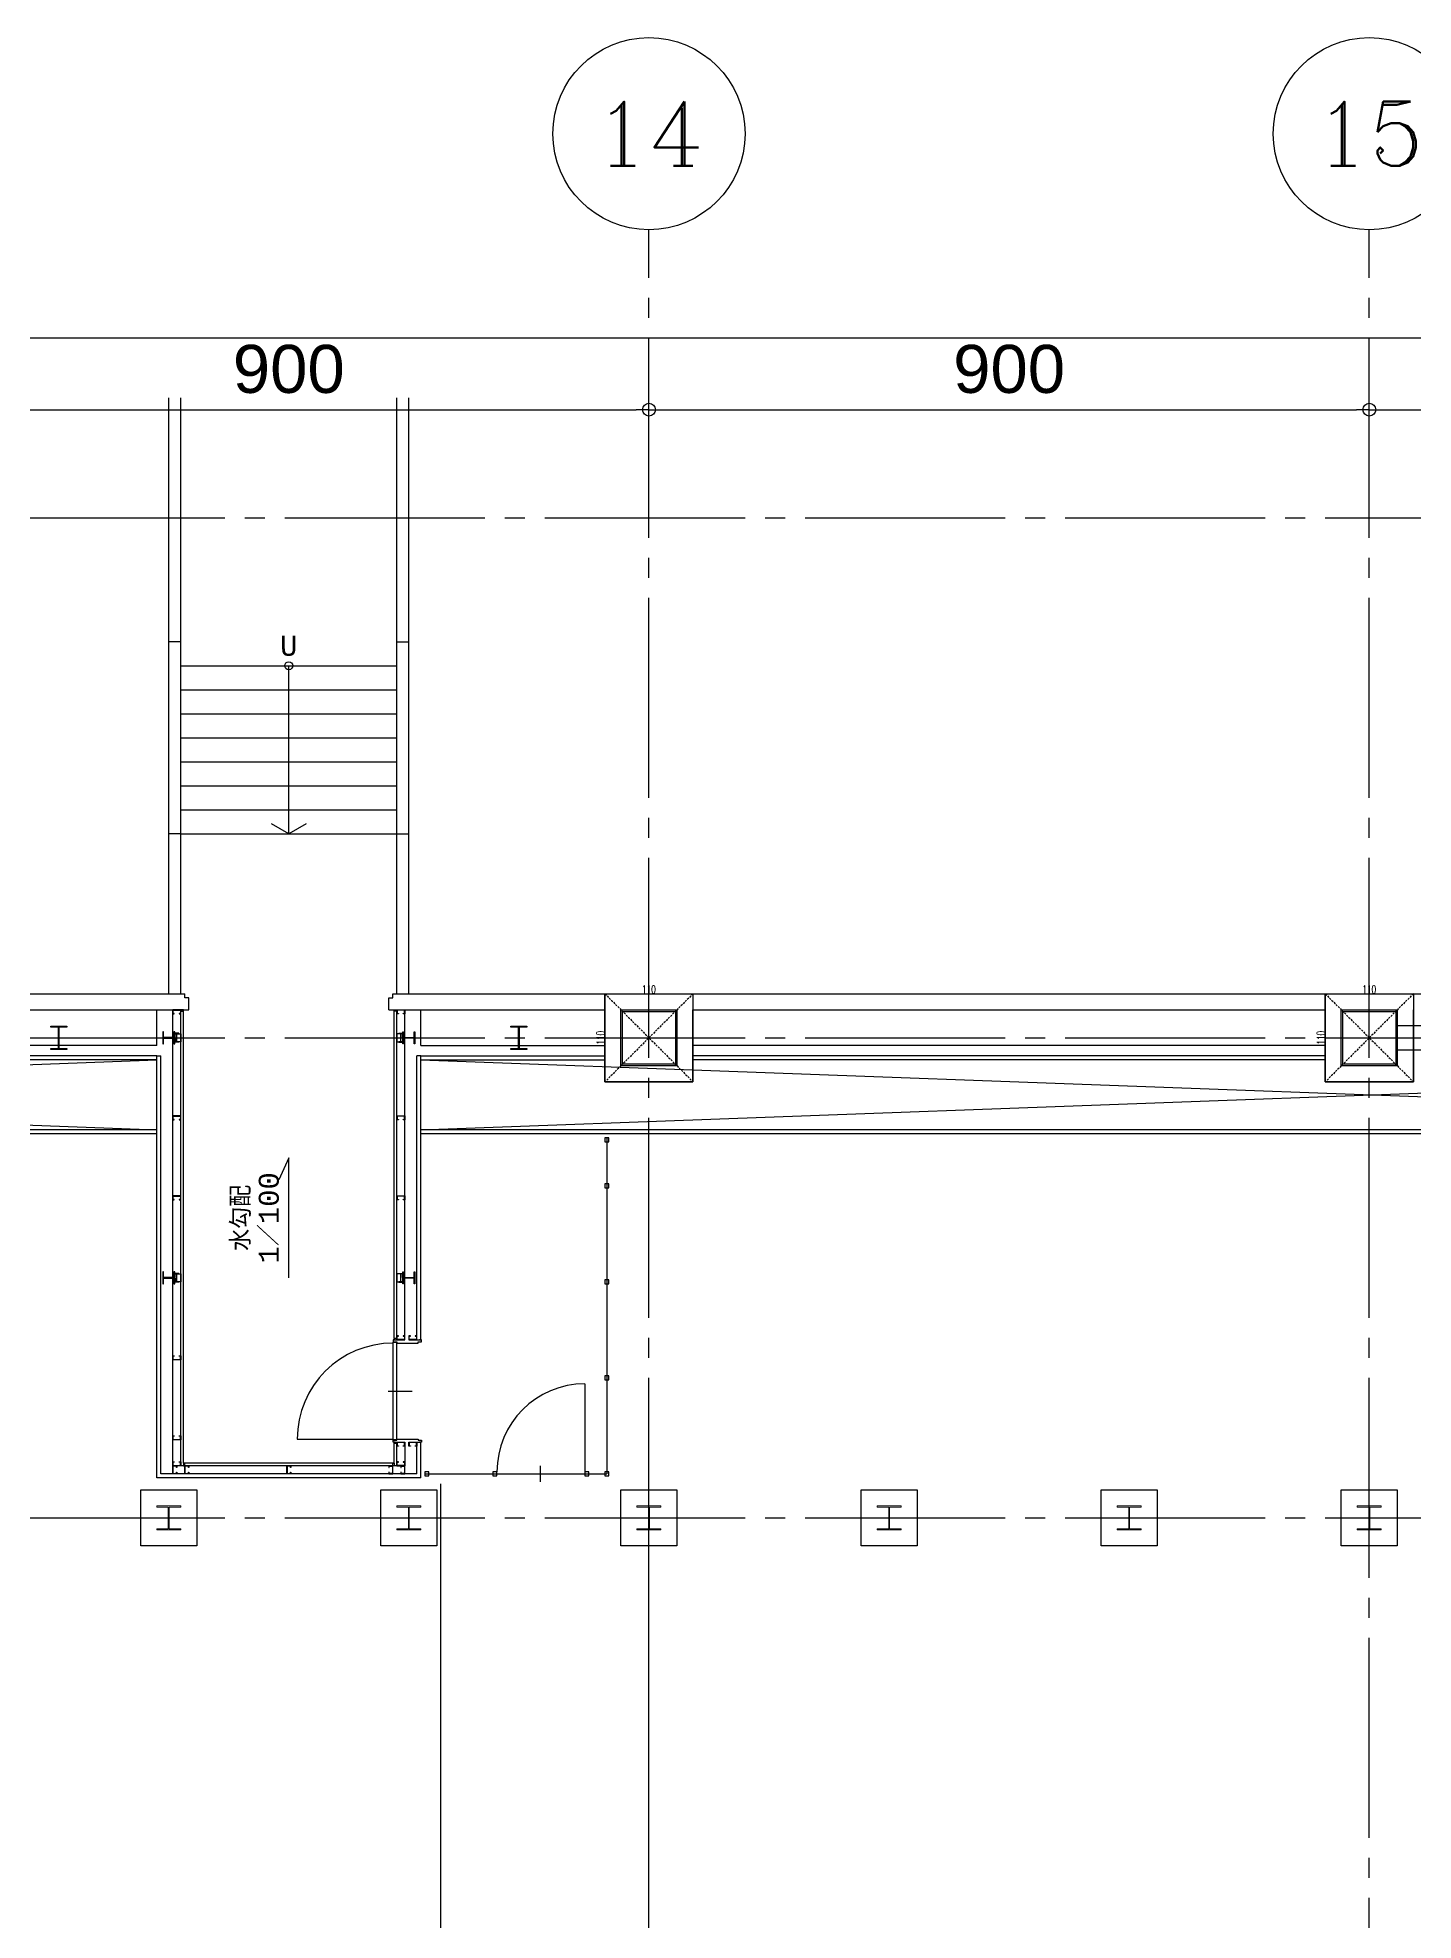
# Model space of a CAD drawing. Header units: millimetres. Extents: x -25195 to 195597, y 6477 to 112111.
# Drawn here: x 10996 to 12715, y 17647 to 20000 of the extents above; entities that cross this region are included whole.
import ezdxf
from ezdxf.enums import TextEntityAlignment as Align

# ---------------------------------------------------------------- set-up
doc = ezdxf.new("R2010")
doc.units = ezdxf.units.MM
doc.header["$LTSCALE"] = 100
doc.linetypes.add('X-N-FAB-L10$0$COL-CEN-LIN', pattern=[3.25, 2.5, -0.25, 0.25, -0.25])
doc.linetypes.add('X-N-FAB-L10$0$HIDDEN', pattern=[0.375, 0.25, -0.125])
for name, color, linetype in [('0-XREF', 7, 'Continuous'), ('X-N-FAB-L10$0$0-MC', 8, 'Continuous'), ('X-N-FAB-L10$0$0-NC', 8, 'Continuous'), ('X-N-FAB-L10$0$08', 8, 'Continuous'), ('X-N-FAB-L10$0$BEAM', 8, 'Continuous'), ('X-N-FAB-L10$0$BLOCK', 8, 'Continuous'), ('X-N-FAB-L10$0$CCL', 8, 'X-N-FAB-L10$0$COL-CEN-LIN'), ('X-N-FAB-L10$0$COL', 8, 'Continuous'), ('X-N-FAB-L10$0$COL-S', 8, 'Continuous')]:
    doc.layers.add(name, color=color, linetype=linetype)
doc.layers.add('X-N-FAB-L10$0$A-BLOCK', color=8, linetype='Continuous', plot=False)
doc.layers.add('X-N-FAB-L10$0$DIM', color=8, linetype='Continuous', plot=False)
doc.layers.add('X-N-FAB-L10$0$STEEL1', color=8, linetype='Continuous', lineweight=0)
doc.styles.add('X-N-FAB-L10$0$ATS', font='monotxt.shx', dxfattribs={"bigfont": 'BIGFONT.shx'})
doc.styles.add('X-N-FAB-L10$0$COL-NUM', font='romanc')
doc.styles.add('X-N-FAB-L10$0$DIM', font='simplex.shx', dxfattribs={"width": 0.67, "bigfont": 'chineset.shx'})
doc.styles.add('X-N-FAB-L10$0$DimStyUse', font='romans.shx', dxfattribs={"width": 0.7})
doc.styles.add('X-N-FAB-L10$0$Gen-Text', font='arial.ttf', dxfattribs={"height": 2.5})
doc.dimstyles.new('X-N-FAB-L10$0$cirl', dxfattribs={"dimtxt": 200, "dimasz": 50, "dimexe": 50, "dimexo": 0, "dimgap": 20, "dimtad": 1, "dimdsep": 46, "dimtxsty": 'X-N-FAB-L10$0$DimStyUse', "dimblk": 'X-N-FAB-L10$0$_Origin', "dimcen": 10, "dimdle": 50, "dimclrt": 2, "dimazin": 0, "dimtfac": 1, "dimtix": 1, "dimtmove": 2, "dimatfit": 3, "dimfxl": 10, "dimtolj": 1, "dimarcsym": 0})
doc.dimstyles.new('X-N-FAB-L10$0$JJP_005_defpoint', dxfattribs={"dimtxt": 20, "dimasz": 0.5, "dimexe": 0.5, "dimexo": 0.5, "dimgap": 0.5, "dimtad": 1, "dimdsep": 46, "dimtxsty": 'X-N-FAB-L10$0$DIM', "dimblk": 'X-N-FAB-L10$0$_None', "dimcen": 10, "dimclrd": 256, "dimclre": 256, "dimclrt": 256, "dimadec": 0, "dimazin": 0, "dimtfac": 1, "dimtix": 1, "dimtmove": 2, "dimatfit": 3, "dimldrblk": 'X-N-FAB-L10$0$_None', "dimfxl": 0.5, "dimtolj": 1, "dimtzin": 0, "dimarcsym": 0})

# ---------------------------------------------------------------- blocks, each defined once
blk = doc.blocks.new('X-N-FAB-L10$0$_Origin')
at = {"color": 0, "linetype": 'ByBlock', "lineweight": -2}
blk.add_line((0, 0), (-1, 0), dxfattribs=at)
blk.add_circle((0, 0), 0.5, dxfattribs=at)
blk = doc.blocks.new('*D128')
at = {"layer": 'DefPoints', "color": 0, "transparency": 16777216}
for p in [(0, 9025), (-26950, 8935), (0, 8935)]:
    blk.add_point(p, dxfattribs=at)
at = {"layer": 'X-N-FAB-L10$0$DIM', "color": 0, "lineweight": -2, "transparency": 16777216}
for p, q in [((-26950, 8935), (-26950, 9045)), ((0, 8935), (0, 9045)), ((-26934, 9025), (-16, 9025))]:
    blk.add_line(p, q, dxfattribs=at)
at = {"layer": 'X-N-FAB-L10$0$DIM', "color": 0, "lineweight": -2, "transparency": 16777216, "xscale": 16, "yscale": 16, "zscale": 16, "rotation": 180}
blk.add_blockref('X-N-FAB-L10$0$_Origin', (-26950, 9025), dxfattribs=at)
at = {"layer": 'X-N-FAB-L10$0$DIM', "color": 0, "lineweight": -2, "transparency": 16777216, "xscale": 16, "yscale": 16, "zscale": 16}
blk.add_blockref('X-N-FAB-L10$0$_Origin', (0, 9025), dxfattribs=at)
at = {"layer": 'X-N-FAB-L10$0$DIM', "color": 2, "transparency": 16777216, "insert": (-13475, 9075.6), "char_height": 2.5, "attachment_point": 5, "style": 'X-N-FAB-L10$0$Gen-Text'}
blk.add_mtext('\\A1;{\\H24x;26950}', dxfattribs=at)
blk = doc.blocks.new('*D141')
at = {"layer": 'DefPoints', "color": 0, "transparency": 16777216}
for p in [(-15250, 8935), (-16150, 8845), (-15250, 8845)]:
    blk.add_point(p, dxfattribs=at)
at = {"layer": 'X-N-FAB-L10$0$DIM', "color": 0, "lineweight": -2, "transparency": 16777216}
for p, q in [((-16150, 8845), (-16150, 8955)), ((-15250, 8845), (-15250, 8955)), ((-16134, 8935), (-15266, 8935))]:
    blk.add_line(p, q, dxfattribs=at)
at = {"layer": 'X-N-FAB-L10$0$DIM', "color": 0, "lineweight": -2, "transparency": 16777216, "xscale": 16, "yscale": 16, "zscale": 16, "rotation": 180}
blk.add_blockref('X-N-FAB-L10$0$_Origin', (-16150, 8935), dxfattribs=at)
at = {"layer": 'X-N-FAB-L10$0$DIM', "color": 0, "lineweight": -2, "transparency": 16777216, "xscale": 16, "yscale": 16, "zscale": 16}
blk.add_blockref('X-N-FAB-L10$0$_Origin', (-15250, 8935), dxfattribs=at)
at = {"layer": 'X-N-FAB-L10$0$DIM', "color": 2, "transparency": 16777216, "insert": (-15700, 8985.6), "char_height": 2.5, "attachment_point": 5, "style": 'X-N-FAB-L10$0$Gen-Text'}
blk.add_mtext('\\A1;{\\H24x;900}', dxfattribs=at)
blk = doc.blocks.new('X-N-FAB-L10$0$cn-y')
at = {"layer": 'X-N-FAB-L10$0$0-MC'}
blk.add_circle((-50, 0), 50, dxfattribs=at)
at = {"layer": 'X-N-FAB-L10$0$0-NC', "style": 'X-N-FAB-L10$0$COL-NUM'}
blk.add_attdef('GRID-Y', text='', height=50, dxfattribs=at).set_placement((-50, 0), align=Align.MIDDLE_CENTER)
blk = doc.blocks.new('*D142')
at = {"layer": 'DefPoints', "color": 0, "transparency": 16777216}
for p in [(-14350, 8935), (-15250, 8845), (-14350, 8845)]:
    blk.add_point(p, dxfattribs=at)
at = {"layer": 'X-N-FAB-L10$0$DIM', "color": 0, "lineweight": -2, "transparency": 16777216}
for p, q in [((-15250, 8845), (-15250, 8955)), ((-14350, 8845), (-14350, 8955)), ((-15234, 8935), (-14366, 8935))]:
    blk.add_line(p, q, dxfattribs=at)
at = {"layer": 'X-N-FAB-L10$0$DIM', "color": 0, "lineweight": -2, "transparency": 16777216, "xscale": 16, "yscale": 16, "zscale": 16, "rotation": 180}
blk.add_blockref('X-N-FAB-L10$0$_Origin', (-15250, 8935), dxfattribs=at)
at = {"layer": 'X-N-FAB-L10$0$DIM', "color": 0, "lineweight": -2, "transparency": 16777216, "xscale": 16, "yscale": 16, "zscale": 16}
blk.add_blockref('X-N-FAB-L10$0$_Origin', (-14350, 8935), dxfattribs=at)
at = {"layer": 'X-N-FAB-L10$0$DIM', "color": 2, "transparency": 16777216, "insert": (-14800, 8985.6), "char_height": 2.5, "attachment_point": 5, "style": 'X-N-FAB-L10$0$Gen-Text'}
blk.add_mtext('\\A1;{\\H24x;900}', dxfattribs=at)
blk = doc.blocks.new('*D143')
at = {"layer": 'DefPoints', "color": 0, "transparency": 16777216}
for p in [(-13450, 8935), (-14350, 8845), (-13450, 8845)]:
    blk.add_point(p, dxfattribs=at)
at = {"layer": 'X-N-FAB-L10$0$DIM', "color": 0, "lineweight": -2, "transparency": 16777216}
for p, q in [((-14350, 8845), (-14350, 8955)), ((-13450, 8845), (-13450, 8955)), ((-14334, 8935), (-13466, 8935))]:
    blk.add_line(p, q, dxfattribs=at)
at = {"layer": 'X-N-FAB-L10$0$DIM', "color": 0, "lineweight": -2, "transparency": 16777216, "xscale": 16, "yscale": 16, "zscale": 16, "rotation": 180}
blk.add_blockref('X-N-FAB-L10$0$_Origin', (-14350, 8935), dxfattribs=at)
at = {"layer": 'X-N-FAB-L10$0$DIM', "color": 0, "lineweight": -2, "transparency": 16777216, "xscale": 16, "yscale": 16, "zscale": 16}
blk.add_blockref('X-N-FAB-L10$0$_Origin', (-13450, 8935), dxfattribs=at)
at = {"layer": 'X-N-FAB-L10$0$DIM', "color": 2, "transparency": 16777216, "insert": (-13900, 8985.6), "char_height": 2.5, "attachment_point": 5, "style": 'X-N-FAB-L10$0$Gen-Text'}
blk.add_mtext('\\A1;{\\H24x;900}', dxfattribs=at)
blk = doc.blocks.new('X-N-FAB-L10$0$A$C08dda4ec')
at = {"layer": 'X-N-FAB-L10$0$COL'}
blk.add_lwpolyline([(0, 70), (70, 70), (70, 0), (0, 0)], close=True, dxfattribs=at)
at = {"layer": 'X-N-FAB-L10$0$STEEL1'}
blk.add_lwpolyline([(20, 50), (50, 50), (50, 48.5), (35.5, 48.5), (35.5, 21.5), (50, 21.5), (50, 20), (20, 20), (20, 21.5), (34.5, 21.5), (34.5, 48.5), (20, 48.5)], close=True, dxfattribs=at)
blk = doc.blocks.new('*D89')
at = {"layer": 'DefPoints', "lineweight": -2, "transparency": 16777216}
blk.add_line((0, 0), (110, 0), dxfattribs=at)
at = {"layer": 'DefPoints', "color": 0, "transparency": 16777216}
for p in [(0, 0), (110, 0), (110, 0)]:
    blk.add_point(p, dxfattribs=at)
at = {"layer": 'DefPoints', "transparency": 16777216, "insert": (55, 5.5), "char_height": 10, "attachment_point": 5, "style": 'X-N-FAB-L10$0$DIM'}
blk.add_mtext('\\A1;110', dxfattribs=at)
blk = doc.blocks.new('X-N-FAB-L10$0$_None')
blk = doc.blocks.new('*D90')
at = {"layer": 'DefPoints', "lineweight": -2, "transparency": 16777216}
blk.add_line((0, 0), (0, -110), dxfattribs=at)
at = {"layer": 'DefPoints', "color": 0, "transparency": 16777216}
for p in [(0, 0), (0, -110), (0, -110)]:
    blk.add_point(p, dxfattribs=at)
at = {"layer": 'DefPoints', "transparency": 16777216, "insert": (-5.5, -55), "char_height": 10, "attachment_point": 5, "rotation": 90, "style": 'X-N-FAB-L10$0$DIM'}
blk.add_mtext('\\A1;110', dxfattribs=at)
blk = doc.blocks.new('X-N-FAB-L10$0$A$C5b9bb6f0')
at = {"layer": 'X-N-FAB-L10$0$08'}
for p, q in [((13829.1, 9969), (13829.1, 10714)), ((13844.1, 9969), (13844.1, 10714)), ((14114.1, 9969), (14114.1, 10714)), ((14129.1, 9969), (14129.1, 10714)), ((13844.1, 10409), (13829.1, 10409)), ((14114.1, 10409), (14129.1, 10409)), ((13844.1, 10379), (14114.1, 10379)), ((13979.1, 10169), (13979.1, 10379)), ((13844.1, 10349), (14114.1, 10349)), ((13844.1, 10319), (14114.1, 10319)), ((13844.1, 10289), (14114.1, 10289)), ((13844.1, 10259), (14114.1, 10259)), ((13844.1, 10229), (14114.1, 10229)), ((13844.1, 10199), (14114.1, 10199)), ((13844.1, 10169), (13829.1, 10169)), ((13844.1, 10169), (14114.1, 10169)), ((14114.1, 10169), (14129.1, 10169)), ((11449.1, 9969), (13849.1, 9969)), ((13849.1, 9964), (13849.1, 9969)), ((13854.1, 9964), (13849.1, 9964)), ((13854.1, 9949), (13854.1, 9964)), ((14104.1, 9949), (14104.1, 9964)), ((14104.1, 9964), (14109.1, 9964)), ((14109.1, 9969), (16284.1, 9969)), ((14109.1, 9964), (14109.1, 9969)), ((13584.1, 9949), (13854.1, 9949)), ((13814.1, 9904.5), (13814.1, 9949)), ((13834.1, 9369), (13834.1, 9949)), ((13844.1, 9379), (13844.1, 9949)), ((13847.6, 9382.5), (13847.6, 9947)), ((14104.1, 9949), (14374.1, 9949)), ((14110.6, 9538), (14110.6, 9949)), ((14114.1, 9538), (14114.1, 9949)), ((14124.1, 9536.5), (14124.1, 9949)), ((14144.1, 9904.5), (14144.1, 9949)), ((14484.1, 9949), (15274.1, 9949)), ((11434.1, 9799), (13814.1, 9886.5)), ((11434.1, 9886.5), (13814.1, 9799)), ((13814.1, 9904.5), (13584.1, 9904.5)), ((13814.1, 9891.5), (13584.1, 9891.5)), ((13814.1, 9886.5), (13584.1, 9886.5)), ((13814.1, 9364), (13814.1, 9891.5)), ((13814.1, 9891.5), (13819.1, 9891.5)), ((13819.1, 9369), (13819.1, 9891.5)), ((14139.1, 9536.5), (14139.1, 9891.5)), ((14144.1, 9891.5), (14139.1, 9891.5)), ((14144.1, 9904.5), (14374.1, 9904.5)), ((14144.1, 9536.5), (14144.1, 9891.5)), ((14144.1, 9891.5), (14374.1, 9891.5)), ((14144.1, 9799), (16524.1, 9886.5)), ((14144.1, 9886.5), (16524.1, 9799)), ((14144.1, 9886.5), (14374.1, 9886.5)), ((15274.1, 9904.5), (14484.1, 9904.5)), ((15274.1, 9891.5), (14484.1, 9891.5)), ((15274.1, 9886.5), (14484.1, 9886.5)), ((13814.1, 9799), (12539.1, 9799)), ((13814.1, 9794), (12539.1, 9794)), ((15419.1, 9799), (14144.1, 9799)), ((15419.1, 9794), (14144.1, 9794)), ((14376.6, 9789), (14376.6, 9369)), ((14139.1, 9536.5), (14144.1, 9536.5)), ((14103.1, 9472.5), (14133.1, 9472.5)), ((14349.1, 9481.5), (14349.1, 9371.5)), ((13989.6, 9412.5), (14109.6, 9412.5)), ((14110.6, 9382.5), (14110.6, 9407)), ((14114.1, 9379), (14114.1, 9407)), ((14124.1, 9408.5), (14124.1, 9379)), ((14139.1, 9408.5), (14144.1, 9408.5)), ((14139.1, 9369), (14139.1, 9408.5)), ((14144.1, 9364), (14144.1, 9408.5)), ((14139.1, 9369), (13819.1, 9369)), ((14114.1, 9379), (13844.1, 9379)), ((14110.6, 9382.5), (13847.6, 9382.5)), ((14149.1, 9369), (14376.6, 9369)), ((14293.1, 9379), (14293.1, 9359)), ((14144.1, 9364), (13814.1, 9364)), ((14169.1, 8059), (14169.1, 9356.5)), ((14429.1, 8059), (14429.1, 9279))]:
    blk.add_line(p, q, dxfattribs=at)
for points in [[(14000.8, 10181.5), (13979.1, 10169), (13957.5, 10181.5)], [(14374.1, 9949), (14374.1, 9859), (14484.1, 9859), (14484.1, 9949)], [(15274.1, 9949), (15274.1, 9859), (15384.1, 9859), (15384.1, 9949)], [(13979.1, 9614), (13979.1, 9764), (13966.7, 9736.7)], [(14112.1, 9536.5), (14109.6, 9536.5), (14109.6, 9534), (14114.1, 9534), (14114.1, 9532.5), (14140.6, 9532.5), (14140.6, 9534), (14145.1, 9534), (14145.1, 9536.5), (14142.6, 9536.5)], [(14112.1, 9408.5), (14109.6, 9408.5), (14109.6, 9411), (14114.1, 9411), (14114.1, 9412.5), (14140.6, 9412.5), (14140.6, 9411), (14145.1, 9411), (14145.1, 9408.5), (14142.6, 9408.5)]]:
    blk.add_lwpolyline(points, dxfattribs=at)
for points in [[(13842.1, 9944), (13844.1, 9944), (13844.1, 9949), (13834.1, 9949), (13834.1, 9944), (13836.1, 9944), (13836.1, 9944.4), (13834.4, 9944.4), (13834.4, 9948.7), (13843.8, 9948.7), (13843.8, 9944.4), (13842.1, 9944.4)], [(13844.1, 9947.5), (13847.6, 9947.5), (13847.6, 9949), (13844.1, 9949)], [(14114.1, 9947.5), (14110.6, 9947.5), (14110.6, 9949), (14114.1, 9949)], [(14116.1, 9944), (14114.1, 9944), (14114.1, 9949), (14124.1, 9949), (14124.1, 9944), (14122.1, 9944), (14122.1, 9944.4), (14123.8, 9944.4), (14123.8, 9948.7), (14114.4, 9948.7), (14114.4, 9944.4), (14116.1, 9944.4)], [(14394.1, 9879), (14394.1, 9949), (14464.1, 9949), (14464.1, 9879)], [(14396.1, 9881), (14396.1, 9947), (14462.1, 9947), (14462.1, 9881)], [(15294.1, 9879), (15294.1, 9949), (15364.1, 9949), (15364.1, 9879)], [(15296.1, 9881), (15296.1, 9947), (15362.1, 9947), (15362.1, 9881)], [(13681.6, 9928.7), (13701.6, 9928.7), (13701.6, 9927.5), (13692, 9927.5), (13692, 9900.5), (13701.6, 9900.5), (13701.6, 9899.3), (13681.6, 9899.3), (13681.6, 9900.5), (13691.2, 9900.5), (13691.2, 9927.5), (13681.6, 9927.5)], [(13836.6, 9906.5), (13836.6, 9921.5), (13835.6, 9921.5), (13835.6, 9914.4), (13822.6, 9914.4), (13822.6, 9921.5), (13821.6, 9921.5), (13821.6, 9906.5), (13822.6, 9906.5), (13822.6, 9913.7), (13835.6, 9913.7), (13835.6, 9906.5)], [(13841.6, 9919.6), (13836.6, 9919.6), (13836.6, 9914.6), (13837.2, 9914.6), (13837.2, 9919), (13841.6, 9919)], [(13841.6, 9908.4), (13836.6, 9908.4), (13836.6, 9913.4), (13837.2, 9913.4), (13837.2, 9909), (13841.6, 9909)], [(13839.1, 9909), (13839.1, 9919), (13844.1, 9919), (13844.1, 9909)], [(14119.1, 9909), (14119.1, 9919), (14114.1, 9919), (14114.1, 9909)], [(14116.6, 9919.6), (14121.6, 9919.6), (14121.6, 9914.6), (14121, 9914.6), (14121, 9919), (14116.6, 9919)], [(14116.6, 9908.4), (14121.6, 9908.4), (14121.6, 9913.4), (14121, 9913.4), (14121, 9909), (14116.6, 9909)], [(14121.6, 9906.5), (14121.6, 9921.5), (14122.6, 9921.5), (14122.6, 9914.4), (14135.6, 9914.4), (14135.6, 9921.5), (14136.6, 9921.5), (14136.6, 9906.5), (14135.6, 9906.5), (14135.6, 9913.7), (14122.6, 9913.7), (14122.6, 9906.5)], [(14256.6, 9928.7), (14276.6, 9928.7), (14276.6, 9927.5), (14267, 9927.5), (14267, 9900.5), (14276.6, 9900.5), (14276.6, 9899.3), (14256.6, 9899.3), (14256.6, 9900.5), (14266.2, 9900.5), (14266.2, 9927.5), (14256.6, 9927.5)], [(15364.1, 9899), (16194.1, 9899), (16194.1, 9929), (15364.1, 9929)], [(13842.1, 9811.5), (13844.1, 9811.5), (13844.1, 9816.5), (13834.1, 9816.5), (13834.1, 9811.5), (13836.1, 9811.5), (13836.1, 9811.9), (13834.4, 9811.9), (13834.4, 9816.2), (13843.8, 9816.2), (13843.8, 9811.9), (13842.1, 9811.9)], [(14116.1, 9811.5), (14114.1, 9811.5), (14114.1, 9816.5), (14124.1, 9816.5), (14124.1, 9811.5), (14122.1, 9811.5), (14122.1, 9811.9), (14123.8, 9811.9), (14123.8, 9816.2), (14114.4, 9816.2), (14114.4, 9811.9), (14116.1, 9811.9)], [(14374.1, 9784), (14379.1, 9784), (14379.1, 9789), (14374.1, 9789)], [(14374.1, 9726.5), (14379.1, 9726.5), (14379.1, 9731.5), (14374.1, 9731.5)], [(13842.1, 9711.5), (13844.1, 9711.5), (13844.1, 9716.5), (13834.1, 9716.5), (13834.1, 9711.5), (13836.1, 9711.5), (13836.1, 9711.9), (13834.4, 9711.9), (13834.4, 9716.2), (13843.8, 9716.2), (13843.8, 9711.9), (13842.1, 9711.9)], [(14116.1, 9711.5), (14114.1, 9711.5), (14114.1, 9716.5), (14124.1, 9716.5), (14124.1, 9711.5), (14122.1, 9711.5), (14122.1, 9711.9), (14123.8, 9711.9), (14123.8, 9716.2), (14114.4, 9716.2), (14114.4, 9711.9), (14116.1, 9711.9)], [(13836.6, 9606.5), (13836.6, 9621.5), (13835.6, 9621.5), (13835.6, 9614.4), (13822.6, 9614.4), (13822.6, 9621.5), (13821.6, 9621.5), (13821.6, 9606.5), (13822.6, 9606.5), (13822.6, 9613.7), (13835.6, 9613.7), (13835.6, 9606.5)], [(13841.6, 9619.6), (13836.6, 9619.6), (13836.6, 9614.6), (13837.2, 9614.6), (13837.2, 9619), (13841.6, 9619)], [(13841.6, 9608.4), (13836.6, 9608.4), (13836.6, 9613.4), (13837.2, 9613.4), (13837.2, 9609), (13841.6, 9609)], [(13839.1, 9609), (13839.1, 9619), (13844.1, 9619), (13844.1, 9609)], [(14119.1, 9609), (14119.1, 9619), (14114.1, 9619), (14114.1, 9609)], [(14116.6, 9619.6), (14121.6, 9619.6), (14121.6, 9614.6), (14121, 9614.6), (14121, 9619), (14116.6, 9619)], [(14116.6, 9608.4), (14121.6, 9608.4), (14121.6, 9613.4), (14121, 9613.4), (14121, 9609), (14116.6, 9609)], [(14121.6, 9606.5), (14121.6, 9621.5), (14122.6, 9621.5), (14122.6, 9614.4), (14135.6, 9614.4), (14135.6, 9621.5), (14136.6, 9621.5), (14136.6, 9606.5), (14135.6, 9606.5), (14135.6, 9613.7), (14122.6, 9613.7), (14122.6, 9606.5)], [(14374.1, 9606.5), (14379.1, 9606.5), (14379.1, 9611.5), (14374.1, 9611.5)], [(14109.6, 9411.5), (14109.6, 9533.5), (14113.6, 9533.5), (14113.6, 9411.5)], [(14114.1, 9538), (14110.6, 9538), (14110.6, 9536.5), (14114.1, 9536.5)], [(14116.1, 9541.5), (14114.1, 9541.5), (14114.1, 9536.5), (14124.1, 9536.5), (14124.1, 9541.5), (14122.1, 9541.5), (14122.1, 9541.2), (14123.8, 9541.2), (14123.8, 9536.9), (14114.4, 9536.9), (14114.4, 9541.2), (14116.1, 9541.2)], [(14131.1, 9541.5), (14129.1, 9541.5), (14129.1, 9536.5), (14139.1, 9536.5), (14139.1, 9541.5), (14137.1, 9541.5), (14137.1, 9541.2), (14138.8, 9541.2), (14138.8, 9536.9), (14129.4, 9536.9), (14129.4, 9541.2), (14131.1, 9541.2)], [(13842.1, 9516.5), (13844.1, 9516.5), (13844.1, 9511.5), (13834.1, 9511.5), (13834.1, 9516.5), (13836.1, 9516.5), (13836.1, 9516.2), (13834.4, 9516.2), (13834.4, 9511.9), (13843.8, 9511.9), (13843.8, 9516.2), (13842.1, 9516.2)], [(14374.1, 9486.5), (14379.1, 9486.5), (14379.1, 9491.5), (14374.1, 9491.5)], [(13842.1, 9416.5), (13844.1, 9416.5), (13844.1, 9411.5), (13834.1, 9411.5), (13834.1, 9416.5), (13836.1, 9416.5), (13836.1, 9416.2), (13834.4, 9416.2), (13834.4, 9411.9), (13843.8, 9411.9), (13843.8, 9416.2), (13842.1, 9416.2)], [(14114.1, 9407), (14110.6, 9407), (14110.6, 9408.5), (14114.1, 9408.5)], [(14116.1, 9403.5), (14114.1, 9403.5), (14114.1, 9408.5), (14124.1, 9408.5), (14124.1, 9403.5), (14122.1, 9403.5), (14122.1, 9403.9), (14123.8, 9403.9), (14123.8, 9408.2), (14114.4, 9408.2), (14114.4, 9403.9), (14116.1, 9403.9)], [(14131.1, 9403.5), (14129.1, 9403.5), (14129.1, 9408.5), (14139.1, 9408.5), (14139.1, 9403.5), (14137.1, 9403.5), (14137.1, 9403.9), (14138.8, 9403.9), (14138.8, 9408.2), (14129.4, 9408.2), (14129.4, 9403.9), (14131.1, 9403.9)], [(13842.1, 9384), (13844.1, 9384), (13844.1, 9379), (13834.1, 9379), (13834.1, 9384), (13836.1, 9384), (13836.1, 9383.7), (13834.4, 9383.7), (13834.4, 9379.4), (13843.8, 9379.4), (13843.8, 9383.7), (13842.1, 9383.7)], [(13839.1, 9371), (13839.1, 9369), (13834.1, 9369), (13834.1, 9379), (13839.1, 9379), (13839.1, 9377), (13838.8, 9377), (13838.8, 9378.7), (13834.4, 9378.7), (13834.4, 9369.4), (13838.8, 9369.4), (13838.8, 9371)], [(13849.1, 9379), (13849.1, 9382.5), (13847.6, 9382.5), (13847.6, 9379)], [(13854.1, 9371), (13854.1, 9369), (13849.1, 9369), (13849.1, 9379), (13854.1, 9379), (13854.1, 9377), (13853.8, 9377), (13853.8, 9378.7), (13849.4, 9378.7), (13849.4, 9369.4), (13853.8, 9369.4), (13853.8, 9371)], [(13981.6, 9371), (13981.6, 9369), (13976.6, 9369), (13976.6, 9379), (13981.6, 9379), (13981.6, 9377), (13981.3, 9377), (13981.3, 9378.7), (13976.9, 9378.7), (13976.9, 9369.4), (13981.3, 9369.4), (13981.3, 9371)], [(14104.1, 9371), (14104.1, 9369), (14109.1, 9369), (14109.1, 9379), (14104.1, 9379), (14104.1, 9377), (14104.4, 9377), (14104.4, 9378.7), (14108.8, 9378.7), (14108.8, 9369.4), (14104.4, 9369.4), (14104.4, 9371)], [(14109.1, 9379), (14109.1, 9382.5), (14110.6, 9382.5), (14110.6, 9379)], [(14116.1, 9384), (14114.1, 9384), (14114.1, 9379), (14124.1, 9379), (14124.1, 9384), (14122.1, 9384), (14122.1, 9383.7), (14123.8, 9383.7), (14123.8, 9379.4), (14114.4, 9379.4), (14114.4, 9383.7), (14116.1, 9383.7)], [(14119.1, 9371), (14119.1, 9369), (14124.1, 9369), (14124.1, 9379), (14119.1, 9379), (14119.1, 9377), (14119.4, 9377), (14119.4, 9378.7), (14123.8, 9378.7), (14123.8, 9369.4), (14119.4, 9369.4), (14119.4, 9371)], [(14149.1, 9366.5), (14154.1, 9366.5), (14154.1, 9371.5), (14149.1, 9371.5)], [(14234.1, 9366.5), (14239.1, 9366.5), (14239.1, 9371.5), (14234.1, 9371.5)], [(14349.1, 9366.5), (14354.1, 9366.5), (14354.1, 9371.5), (14349.1, 9371.5)], [(14374.1, 9366.5), (14379.1, 9366.5), (14379.1, 9371.5), (14374.1, 9371.5)]]:
    blk.add_lwpolyline(points, close=True, dxfattribs=at)
blk.add_circle((13979.1, 10379), 5, dxfattribs=at)
for centre, radius in [((14109.6, 9412.5), 120), ((14349.1, 9371.5), 110)]:
    blk.add_arc(centre, radius, 90, 180, dxfattribs=at)
at = {"layer": 'X-N-FAB-L10$0$08', "style": 'X-N-FAB-L10$0$ATS'}
blk.add_text('U', height=25, dxfattribs=at).set_placement((13979.1, 10404), align=Align.MIDDLE_CENTER)
for s, p in [('1／100', (13954.1, 9689)), ('水勾配', (13919.1, 9689))]:
    blk.add_text(s, height=25, rotation=90, dxfattribs=at).set_placement(p, align=Align.MIDDLE_CENTER)
blk = doc.blocks.new('*U88')
at = {"layer": 'DefPoints', "linetype": 'X-N-FAB-L10$0$HIDDEN', "ltscale": 0.1}
for p, q in [((110, 0), (0, -110)), ((0, 0), (110, -110))]:
    blk.add_line(p, q, dxfattribs=at)
at = {"layer": 'X-N-FAB-L10$0$COL', "ltscale": 0.1}
blk.add_lwpolyline([(0, 0), (110, 0), (110, -110), (0, -110)], close=True, dxfattribs=at)
at = {"layer": 'DefPoints'}
dim = blk.add_linear_dim(base=(0, -110), p1=(0, 0), p2=(0, -110), angle=90, dimstyle='X-N-FAB-L10$0$JJP_005_defpoint', override={"dimtxt": 10}, dxfattribs=at)
dim.commit()
dim.dimension.update_dxf_attribs({"geometry": '*D90', "text_midpoint": (-5.5, -55)})
dim = blk.add_linear_dim(base=(110, 0), p1=(0, 0), p2=(110, 0), dimstyle='X-N-FAB-L10$0$JJP_005_defpoint', override={"dimtxt": 10}, dxfattribs=at)
dim.commit()
dim.dimension.update_dxf_attribs({"geometry": '*D89', "text_midpoint": (55, 5.5)})
blk = doc.blocks.new('X-N-FAB-L10$0$A$C467ba2ca')
at = {"layer": 'X-N-FAB-L10$0$CCL'}
for p, q in [((-15250, 0), (-15250, 9160)), ((-14350, 0), (-14350, 9160)), ((-27730, 8800), (360, 8800)), ((-27730, 8150), (360, 8150)), ((-27730, 7550), (360, 7550))]:
    blk.add_line(p, q, dxfattribs=at)
at = {"layer": 'X-N-FAB-L10$0$COL-S'}
for points in [[(-15285, 8185), (-15215, 8185), (-15215, 8115), (-15285, 8115)], [(-14385, 8185), (-14315, 8185), (-14315, 8115), (-14385, 8115)]]:
    blk.add_lwpolyline(points, close=True, dxfattribs=at)
at = {"layer": 'X-N-FAB-L10$0$A-BLOCK'}
ref = blk.add_blockref('X-N-FAB-L10$0$cn-y', (-15130, 9280), dxfattribs=dict(at, xscale=2.399999999999997, yscale=2.399999999999997, zscale=2.399999999999997))
ref.add_attrib('GRID-Y', '14', dxfattribs={"layer": 'X-N-FAB-L10$0$0-NC', "height": 80, "style": 'X-N-FAB-L10$0$COL-NUM'}).set_placement((-15250, 9280), align=Align.MIDDLE_CENTER)
ref = blk.add_blockref('X-N-FAB-L10$0$cn-y', (-14230, 9280), dxfattribs=dict(at, xscale=2.399999999999997, yscale=2.399999999999997, zscale=2.399999999999997))
ref.add_attrib('GRID-Y', '15', dxfattribs={"layer": 'X-N-FAB-L10$0$0-NC', "height": 80, "style": 'X-N-FAB-L10$0$COL-NUM'}).set_placement((-14350, 9280), align=Align.MIDDLE_CENTER)
at = {"layer": 'X-N-FAB-L10$0$BEAM'}
for p in [(-15305, 8205), (-14405, 8205)]:
    blk.add_blockref('*U88', p, dxfattribs=at)
at = {"layer": 'X-N-FAB-L10$0$COL'}
for p in [(-15885, 7515), (-15585, 7515), (-15285, 7515), (-14985, 7515), (-14685, 7515), (-14385, 7515)]:
    blk.add_blockref('X-N-FAB-L10$0$A$C08dda4ec', p, dxfattribs=at)
at = {"layer": 'X-N-FAB-L10$0$DIM'}
for base, p1, p2, picture, middle in [((0, 9025), (-26950, 8935), (0, 8935), '*D128', (-13475, 9075.634)), ((-15250, 8935), (-16150, 8845), (-15250, 8845), '*D141', (-15700, 8985.634)), ((-14350, 8935), (-15250, 8845), (-14350, 8845), '*D142', (-14800, 8985.634)), ((-13450, 8935), (-14350, 8845), (-13450, 8845), '*D143', (-13900, 8985.634))]:
    dim = blk.add_linear_dim(base=base, p1=p1, p2=p2, text='{\\H24x;<>}', dimstyle='X-N-FAB-L10$0$cirl', override={"dimtxt": 60, "dimasz": 16, "dimexe": 20, "dimgap": 20, "dimtxsty": 'X-N-FAB-L10$0$Gen-Text'}, dxfattribs=at)
    dim.commit()
    dim.dimension.update_dxf_attribs({"geometry": picture, "text_midpoint": middle})
blk = doc.blocks.new('X-N-FAB-L10')
at = {"layer": 'X-N-FAB-L10$0$COL-S'}
for points in [[(11725, 18785), (11795, 18785), (11795, 18715), (11725, 18715)], [(12625, 18785), (12695, 18785), (12695, 18715), (12625, 18715)]]:
    blk.add_lwpolyline(points, close=True, dxfattribs=at)
blk.add_blockref('X-N-FAB-L10$0$A$C5b9bb6f0', (-2669.1, 8836))
at = {"layer": 'X-N-FAB-L10$0$BEAM'}
for p in [(11705, 18805), (12605, 18805)]:
    blk.add_blockref('*U88', p, dxfattribs=at)
at = {"layer": 'X-N-FAB-L10$0$BLOCK'}
blk.add_blockref('X-N-FAB-L10$0$A$C467ba2ca', (27010, 10600), dxfattribs=at)
at = {"layer": 'X-N-FAB-L10$0$COL'}
for p in [(11125, 18115), (11425, 18115), (11725, 18115), (12025, 18115), (12325, 18115), (12625, 18115)]:
    blk.add_blockref('X-N-FAB-L10$0$A$C08dda4ec', p, dxfattribs=at)

msp = doc.modelspace()

# ---------------------------------------------------------------- block references
at = {"layer": '0-XREF'}
msp.add_blockref('X-N-FAB-L10', (0, 0), dxfattribs=at)

doc.saveas('drawing.dxf')
